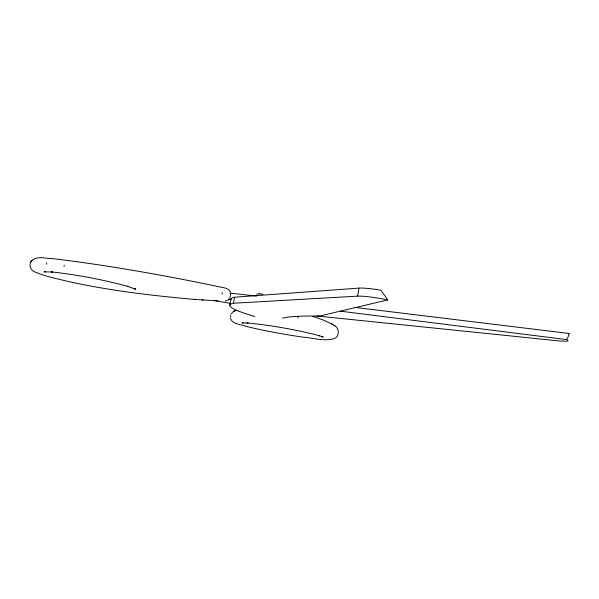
<?xml version="1.0" encoding="UTF-8"?>
<svg xmlns="http://www.w3.org/2000/svg" width="599" height="599" viewBox="0 0 599 599"><rect width="100%" height="100%" fill="white"/><g stroke="black" fill="none" stroke-linecap="round" stroke-linejoin="round"><path stroke-width="0.9" d="M230.75 293.577L229.994 297.763M358.973 288.112L234.546 297.209L233.46 303.251L357.61 296.138L358.973 288.112A23.069 2.658 9.3 0 1 380.575 290.133A31.275 7.323 52.6 0 1 387.74 299.919L319.507 316.07A391.05 26.618 8.6 0 0 282.458 318.099M297.935 318.032L298.145 316.781M222.169 294.019L222.401 292.709M229.791 305.325L230.847 299.47A157.792 13.44 9.5 0 1 234.546 297.209M230.488 316.504L230.69 315.411M64.011 266.42L64.258 265.125M46.422 264.166L46.677 262.879M31.081 261.493C28.677 265.05 30.399 270.089 34.315 271.706C44.393 276.176 55.333 278.303 65.987 280.953C108.479 290.612 151.869 295.599 195.214 299.485M231.064 314.22L233.348 311.562L235.781 310.312L234.651 310.888M31.552 260.805C36.726 255.631 45.254 258.558 51.731 258.506C108.943 265.394 165.728 275.533 222.109 287.385C225.276 287.969 229.222 288.621 230.428 292.125M30.744 261.988L31.889 260.31M229.185 299.013L227.964 300.099L225.217 301.057M233.348 311.562L234.471 310.986M256.627 294.184L259.539 293.75M44.573 271.811L45.397 271.587L43.989 271.849L52.472 272.013L51.282 271.901C77.391 274.731 103.298 279.696 128.635 286.622L127.527 286.292L135.733 289.287L134.565 288.546L135.344 289.07M243.201 322.734L241.981 322.988L248.053 322.966L246.975 322.891C271.489 325.354 295.876 329.607 319.731 335.792L318.668 335.485L323.228 337.11L322.18 336.451L322.786 336.84M217.976 300.893L194.098 299.395M202.043 299.987L203.211 300.077M259.397 293.742L262.909 294.364M316.669 315.965L556.149 340.636A20.95 1.999 8.6 0 0 566.414 339.566A28.55 16.203 -2.2 0 0 569.05 333.471L354.511 307.339M340.389 311.173L566.414 339.566M312.73 316.354L323.789 320.255L332.61 324.411M333.838 325.197C339.259 327.443 340.112 336.076 334.504 338.532C324.201 341.752 313.12 337.776 302.637 337.125C283.417 334.235 264.249 330.843 245.38 326.178C240.379 324.149 231.686 324.381 230.428 317.747M331.509 323.73L334.946 325.878M254.852 316.497A157.874 12.557 9.5 0 1 233.46 303.251M357.61 296.138A23.091 2.486 9.4 0 1 387.74 299.919M229.934 303.326A175.312 16.929 10.3 0 1 213.641 300.399M231.551 299.245A683.197 87.095 12.8 0 1 228.87 298.916M256.514 296.071A682.523 92.688 13 0 1 229.926 293.053M569.05 333.471A20.943 2.134 8.5 0 1 568.421 333.92"/></g></svg>
